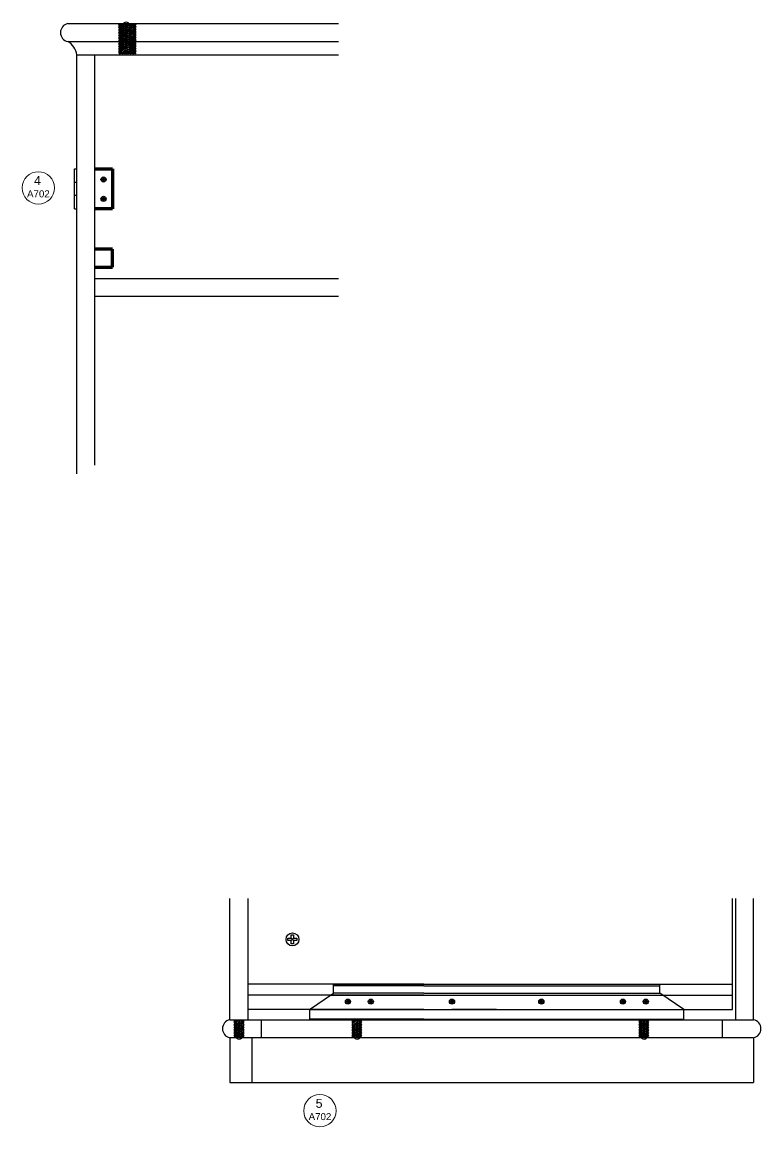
# Model space of a CAD drawing. Header units: centimetres. Extents: x 238 to 3561, y 129 to 1268.
# Drawn here: x 3478 to 3560.7, y 380.9 to 504.5 of the extents above; entities that cross this region are included whole.
import ezdxf
from ezdxf.enums import TextEntityAlignment as Align

# ---------------------------------------------------------------- set-up
doc = ezdxf.new("R2010")
doc.units = ezdxf.units.CM
doc.header["$MEASUREMENT"] = 0
doc.linetypes.add('ACAD_ISO02W100', pattern=[15, 12, -3])
doc.linetypes.add('HIDDEN2', pattern=[0.1875, 0.125, -0.0625])
doc.layers.add('A-ANNO-SYMB', color=2, linetype='Continuous', lineweight=18)
for name, color, linetype in [('A-FURN', 8, 'Continuous'), ('linee di incastro', 6, 'Continuous'), ('linee in prospettp', 6, 'Continuous'), ('retini', 245, 'Continuous'), ('viti e cerniere', 3, 'Continuous')]:
    doc.layers.add(name, color=color, linetype=linetype)
doc.styles.get("Standard").update_dxf_attribs({"font": 'Arial.ttf'})

msp = doc.modelspace()

# ---------------------------------------------------------------- hatches: boundary and pattern name
at = {"layer": 'retini'}
h = msp.add_hatch(dxfattribs=at)
h.set_pattern_fill('ANSI31', color=256)
h.set_pattern_definition([(45, (2788.41052, 261.84938), (-0.088388348, 0.088388348), [])])
h.paths.add_polyline_path([(3489.44, 504.3), (3488.78, 504.3), (3488.78, 502.32), (3489.44, 502.32)])
h.paths.add_polyline_path([(3490.76, 504.3), (3489.92, 504.3), (3489.92, 502.32), (3490.76, 502.32)])
h.paths.add_polyline_path([(3489.44, 502.32), (3488.78, 502.32), (3488.78, 500.91), (3490.76, 500.91), (3490.76, 502.32), (3489.92, 502.32), (3489.92, 501.36), (3489.44, 501.36)])
h = msp.add_hatch(dxfattribs=at)
h.set_pattern_fill('ANSI31', color=256)
h.set_pattern_definition([(45, (2805.54759, 341.3987), (-0.088388348, 0.088388348), [])])
h.paths.add_polyline_path([(3502.11, 392.69), (3502.49, 392.69), (3502.49, 390.89), (3502.84, 390.89), (3502.84, 392.84), (3501.71, 392.84), (3501.71, 390.89), (3502.11, 390.89)])
h = msp.add_hatch(dxfattribs=at)
h.set_pattern_fill('ANSI31', color=256)
h.set_pattern_definition([(45, (2818.73535, 341.40007), (-0.088388348, 0.088388348), [])])
h.paths.add_polyline_path([(3515.3, 392.69), (3515.68, 392.69), (3515.68, 390.89), (3516.03, 390.89), (3516.03, 392.85), (3514.9, 392.85), (3514.9, 390.89), (3515.3, 390.89)])
h = msp.add_hatch(dxfattribs=at)
h.set_pattern_fill('ANSI31', color=256)
h.set_pattern_definition([(45, (2850.85241, 341.40441), (-0.088388348, 0.088388348), [])])
h.paths.add_polyline_path([(3547.42, 392.7), (3547.8, 392.7), (3547.8, 390.9), (3548.15, 390.9), (3548.15, 392.85), (3547.01, 392.85), (3547.01, 390.9), (3547.42, 390.9)])

# ---------------------------------------------------------------- linework, layer by layer
at = {"layer": 'A-ANNO-SYMB', "linetype": 'Continuous', "lineweight": 20}
for centre in [(3479.82, 485.94), (3511.33, 382.7, 278.75)]:
    msp.add_circle(centre, 1.81, dxfattribs=at)
at = {"layer": 'A-FURN'}
for p, q in [((3483.12, 504.32), (3513.42, 504.32)), ((3483.12, 502.32), (3513.42, 502.32)), ((3484.12, 453.95), (3484.12, 500.82)), ((3484.12, 500.82), (3513.42, 500.82)), ((3486.12, 500.82), (3486.12, 454.91)), ((3486.12, 475.82), (3513.42, 475.82)), ((3486.12, 473.82), (3513.42, 473.82)), ((3501.26, 392.87), (3501.26, 406.45)), ((3503.26, 406.45), (3503.26, 392.87)), ((3557.86, 392.87), (3557.86, 406.45)), ((3559.86, 392.87), (3559.86, 406.45)), ((3522.96, 396.87), (3512.86, 396.87)), ((3512.86, 395.85), (3512.86, 396.87)), ((3522.96, 396.87), (3549.36, 396.87)), ((3549.36, 395.85), (3549.36, 396.87)), ((3510.17, 394.04), (3512.86, 395.85)), ((3522.96, 395.63), (3512.54, 395.63)), ((3522.96, 396.67), (3512.86, 396.67)), ((3522.96, 395.85), (3512.86, 395.85)), ((3522.96, 396.67), (3549.36, 396.67)), ((3522.96, 395.85), (3549.36, 395.85)), ((3522.96, 395.63), (3549.68, 395.63)), ((3552.05, 394.04), (3549.36, 395.85)), ((3522.96, 394.04), (3510.17, 394.04)), ((3510.17, 394.04), (3510.17, 392.95)), ((3510.17, 394.04), (3531.11, 394.04)), ((3522.96, 394.04), (3552.05, 394.04)), ((3531.11, 394.04), (3526.11, 394.04)), ((3531.11, 394.04), (3536.11, 394.04)), ((3552.05, 392.95), (3552.05, 394.04)), ((3501.26, 392.87), (3559.86, 392.87)), ((3501.26, 392.87), (3512.98, 392.87)), ((3504.76, 392.87), (3504.76, 390.87)), ((3522.96, 392.95), (3510.17, 392.95)), ((3522.96, 392.95), (3552.05, 392.95)), ((3556.36, 392.87), (3556.36, 390.87)), ((3559.86, 390.87), (3501.26, 390.87)), ((3501.26, 390.87), (3501.26, 385.87)), ((3501.26, 385.87), (3503.76, 385.87))]:
    msp.add_line(p, q, dxfattribs=at)
at = {"layer": 'A-FURN', "linetype": 'ACAD_ISO02W100', "lineweight": 100}
for p, q in [((3488.11, 479.08), (3486.11, 479.08)), ((3488.11, 477.08), (3488.11, 479.08)), ((3486.11, 477.08), (3488.11, 477.08))]:
    msp.add_line(p, q, dxfattribs=at)
at = {"layer": 'A-FURN'}
for centre, radius, start, end in [((3483.32, 503.32), 1.02, 101.1471, 258.8529), ((3482.18, 500.62), 1.95, 6.0828, 61.2973), ((3501.45, 391.87), 1.02, 101.1471, 258.8529), ((3559.66, 391.87), 1.02, 281.1471, 78.8529)]:
    msp.add_arc(centre, radius, start, end, dxfattribs=at)
at = {"layer": 'linee di incastro'}
msp.add_line((3503.76, 385.87), (3503.76, 390.87), dxfattribs=at)
at = {"layer": 'linee in prospettp'}
for p, q in [((3557.49, 394.04), (3557.49, 406.45)), ((3507.76, 401.75), (3507.76, 402)), ((3507.76, 402), (3508.13, 402)), ((3508.13, 401.75), (3507.76, 401.75)), ((3508.13, 402.37), (3508.38, 402.37)), ((3508.13, 402), (3508.13, 402.37)), ((3508.13, 402), (3508.38, 401.75)), ((3508.13, 401.75), (3508.38, 402)), ((3508.13, 401.37), (3508.13, 401.75)), ((3508.38, 402.37), (3508.38, 402)), ((3508.38, 402), (3508.76, 402)), ((3508.38, 401.75), (3508.38, 401.37)), ((3508.76, 401.75), (3508.38, 401.75)), ((3508.76, 402), (3508.76, 401.75)), ((3508.38, 401.37), (3508.13, 401.37)), ((3512.86, 396.87), (3503.26, 396.87)), ((3512.86, 396.87), (3557.49, 396.87)), ((3512.54, 395.63), (3503.26, 395.63)), ((3512.54, 395.63), (3557.49, 395.63)), ((3510.17, 394.04), (3503.26, 394.04)), ((3510.17, 394.04), (3557.49, 394.04)), ((3559.86, 390.87), (3559.86, 385.87)), ((3503.76, 385.87), (3559.86, 385.87))]:
    msp.add_line(p, q, dxfattribs=at)
msp.add_circle((3508.26, 401.87), 0.723, dxfattribs=at)
at = {"layer": 'viti e cerniere', "linetype": 'HIDDEN2'}
for p, q in [((3489.46, 504.29), (3489.46, 501.39)), ((3489.88, 501.39), (3489.88, 504.3)), ((3489.46, 501.39), (3489.88, 501.39))]:
    msp.add_line(p, q, dxfattribs=at)
at = {"layer": 'viti e cerniere'}
for p, q in [((3489.56, 504.29), (3489.56, 504.21)), ((3489.75, 504.32), (3489.75, 504.3)), ((3489.56, 504.15), (3489.56, 504.08)), ((3489.56, 504.02), (3489.56, 503.94)), ((3489.56, 503.88), (3489.56, 503.81)), ((3489.56, 503.75), (3489.56, 503.67)), ((3489.56, 503.61), (3489.56, 503.54)), ((3489.56, 503.48), (3489.56, 503.4)), ((3489.56, 503.34), (3489.56, 503.26)), ((3489.56, 503.21), (3489.56, 503.13)), ((3489.56, 503.07), (3489.56, 502.99)), ((3489.75, 504.24), (3489.75, 504.16)), ((3489.75, 504.1), (3489.75, 504.03)), ((3489.56, 502.93), (3489.56, 502.86)), ((3489.56, 502.8), (3489.56, 502.72)), ((3489.56, 502.66), (3489.56, 502.59)), ((3489.56, 502.53), (3489.56, 502.45)), ((3489.56, 502.39), (3489.56, 502.32)), ((3489.56, 502.26), (3489.56, 502.18)), ((3489.56, 502.12), (3489.56, 502.04)), ((3489.56, 501.99), (3489.56, 501.91)), ((3489.56, 501.85), (3489.56, 501.77)), ((3489.56, 501.71), (3489.56, 501.64)), ((3483.87, 483.59), (3483.87, 488.09)), ((3483.87, 488.09), (3484.12, 488.09)), ((3487.07, 486.93), (3487.07, 487.08)), ((3487.07, 487.08), (3487.17, 487.08)), ((3487.17, 487.08), (3487.17, 486.93)), ((3483.87, 486.59), (3484.12, 486.59)), ((3486.92, 486.83), (3486.92, 486.93)), ((3486.92, 486.93), (3487.07, 486.93)), ((3487.07, 486.83), (3486.92, 486.83)), ((3487.17, 486.93), (3487.07, 486.83)), ((3487.07, 486.93), (3487.17, 486.83)), ((3487.07, 486.68), (3487.07, 486.83)), ((3487.17, 486.68), (3487.07, 486.68)), ((3487.17, 486.93), (3487.32, 486.93)), ((3487.32, 486.83), (3487.17, 486.83)), ((3487.17, 486.83), (3487.17, 486.68)), ((3487.32, 486.93), (3487.32, 486.83)), ((3484.12, 485.09), (3483.87, 485.09)), ((3486.92, 484.66), (3486.92, 484.76)), ((3486.92, 484.76), (3487.07, 484.76)), ((3487.07, 484.66), (3486.92, 484.66)), ((3487.07, 484.76), (3487.07, 484.91)), ((3487.07, 484.91), (3487.17, 484.91)), ((3487.17, 484.76), (3487.07, 484.66)), ((3487.07, 484.76), (3487.17, 484.66)), ((3487.07, 484.51), (3487.07, 484.66)), ((3487.17, 484.51), (3487.07, 484.51)), ((3487.17, 484.91), (3487.17, 484.76)), ((3487.17, 484.76), (3487.32, 484.76)), ((3487.32, 484.66), (3487.17, 484.66)), ((3487.17, 484.66), (3487.17, 484.51)), ((3487.32, 484.76), (3487.32, 484.66)), ((3483.87, 483.59), (3484.12, 483.59)), ((3514.27, 394.86), (3514.27, 394.96)), ((3514.27, 394.96), (3514.42, 394.96)), ((3514.42, 394.86), (3514.27, 394.86)), ((3514.42, 395.11), (3514.52, 395.11)), ((3514.42, 394.96), (3514.42, 395.11)), ((3514.42, 394.96), (3514.52, 394.86)), ((3514.42, 394.86), (3514.52, 394.96)), ((3514.42, 394.71), (3514.42, 394.86)), ((3514.52, 394.71), (3514.42, 394.71)), ((3514.52, 395.11), (3514.52, 394.96)), ((3514.52, 394.96), (3514.67, 394.96)), ((3514.52, 394.86), (3514.52, 394.71)), ((3514.67, 394.86), (3514.52, 394.86)), ((3514.67, 394.96), (3514.67, 394.86)), ((3516.83, 394.86), (3516.83, 394.96)), ((3516.83, 394.96), (3516.98, 394.96)), ((3516.98, 394.86), (3516.83, 394.86)), ((3516.98, 395.11), (3517.08, 395.11)), ((3516.98, 394.96), (3516.98, 395.11)), ((3516.98, 394.96), (3517.08, 394.86)), ((3516.98, 394.86), (3517.08, 394.96)), ((3516.98, 394.71), (3516.98, 394.86)), ((3517.08, 394.71), (3516.98, 394.71)), ((3517.08, 395.11), (3517.08, 394.96)), ((3517.08, 394.96), (3517.23, 394.96)), ((3517.08, 394.86), (3517.08, 394.71)), ((3517.23, 394.86), (3517.08, 394.86)), ((3517.23, 394.96), (3517.23, 394.86)), ((3525.91, 394.86), (3525.91, 394.96)), ((3525.91, 394.96), (3526.06, 394.96)), ((3526.06, 394.86), (3525.91, 394.86)), ((3526.06, 395.11), (3526.16, 395.11)), ((3526.06, 394.96), (3526.06, 395.11)), ((3526.06, 394.96), (3526.16, 394.86)), ((3526.06, 394.86), (3526.16, 394.96)), ((3526.06, 394.71), (3526.06, 394.86)), ((3526.16, 394.71), (3526.06, 394.71)), ((3526.16, 395.11), (3526.16, 394.96)), ((3526.16, 394.96), (3526.31, 394.96)), ((3526.16, 394.86), (3526.16, 394.71)), ((3526.31, 394.86), (3526.16, 394.86)), ((3526.31, 394.96), (3526.31, 394.86)), ((3535.91, 394.86), (3535.91, 394.96)), ((3535.91, 394.96), (3536.06, 394.96)), ((3536.06, 394.86), (3535.91, 394.86)), ((3536.06, 395.11), (3536.16, 395.11)), ((3536.06, 394.96), (3536.06, 395.11)), ((3536.06, 394.96), (3536.16, 394.86)), ((3536.06, 394.86), (3536.16, 394.96)), ((3536.06, 394.71), (3536.06, 394.86)), ((3536.16, 394.71), (3536.06, 394.71)), ((3536.16, 395.11), (3536.16, 394.96)), ((3536.16, 394.96), (3536.31, 394.96)), ((3536.16, 394.86), (3536.16, 394.71)), ((3536.31, 394.86), (3536.16, 394.86)), ((3536.31, 394.96), (3536.31, 394.86)), ((3545.04, 394.86), (3545.04, 394.96)), ((3545.04, 394.96), (3545.19, 394.96)), ((3545.19, 394.86), (3545.04, 394.86)), ((3545.19, 395.11), (3545.29, 395.11)), ((3545.19, 394.96), (3545.19, 395.11)), ((3545.19, 394.96), (3545.29, 394.86)), ((3545.19, 394.86), (3545.29, 394.96)), ((3545.19, 394.71), (3545.19, 394.86)), ((3545.29, 394.71), (3545.19, 394.71)), ((3545.29, 395.11), (3545.29, 394.96)), ((3545.29, 394.96), (3545.44, 394.96)), ((3545.29, 394.86), (3545.29, 394.71)), ((3545.44, 394.86), (3545.29, 394.86)), ((3545.44, 394.96), (3545.44, 394.86)), ((3547.61, 394.86), (3547.61, 394.96)), ((3547.61, 394.96), (3547.75, 394.96)), ((3547.75, 394.86), (3547.61, 394.86)), ((3547.75, 395.11), (3547.85, 395.11)), ((3547.75, 394.96), (3547.75, 395.11)), ((3547.75, 394.96), (3547.85, 394.86)), ((3547.75, 394.86), (3547.85, 394.96)), ((3547.75, 394.71), (3547.75, 394.86)), ((3547.85, 394.71), (3547.75, 394.71)), ((3547.85, 395.11), (3547.85, 394.96)), ((3547.85, 394.96), (3548.01, 394.96)), ((3547.85, 394.86), (3547.85, 394.71)), ((3548.01, 394.86), (3547.85, 394.86)), ((3548.01, 394.96), (3548.01, 394.86)), ((3502.39, 392.39), (3502.39, 392.47)), ((3502.39, 392.26), (3502.39, 392.33)), ((3502.39, 392.12), (3502.39, 392.2)), ((3502.39, 391.99), (3502.39, 392.06)), ((3502.39, 391.85), (3502.39, 391.93)), ((3515.6, 392.39), (3515.6, 392.47)), ((3515.6, 392.26), (3515.6, 392.34)), ((3515.6, 392.12), (3515.6, 392.2)), ((3515.6, 391.99), (3515.6, 392.06)), ((3515.6, 391.85), (3515.6, 391.93)), ((3547.7, 392.4), (3547.7, 392.47)), ((3547.7, 392.26), (3547.7, 392.34)), ((3547.7, 392.13), (3547.7, 392.2)), ((3547.7, 391.99), (3547.7, 392.07)), ((3547.7, 391.86), (3547.7, 391.93)), ((3502.2, 391.09), (3502.2, 391.16)), ((3502.2, 390.95), (3502.2, 391.03)), ((3502.2, 390.87), (3502.2, 390.89)), ((3502.39, 391.72), (3502.39, 391.79)), ((3502.39, 391.58), (3502.39, 391.66)), ((3502.39, 391.44), (3502.39, 391.52)), ((3502.39, 391.31), (3502.39, 391.39)), ((3502.39, 391.17), (3502.39, 391.25)), ((3515.41, 391.09), (3515.41, 391.17)), ((3515.41, 390.95), (3515.41, 391.03)), ((3515.41, 390.87), (3515.41, 390.89)), ((3515.6, 391.72), (3515.6, 391.79)), ((3515.6, 391.58), (3515.6, 391.66)), ((3515.6, 391.45), (3515.6, 391.52)), ((3515.6, 391.31), (3515.6, 391.39)), ((3515.6, 391.17), (3515.6, 391.25)), ((3515.6, 391.04), (3515.6, 391.12)), ((3515.6, 390.9), (3515.6, 390.98)), ((3547.52, 391.09), (3547.52, 391.17)), ((3547.52, 390.96), (3547.52, 391.03)), ((3547.52, 390.87), (3547.52, 390.9)), ((3547.7, 391.72), (3547.7, 391.8)), ((3547.7, 391.58), (3547.7, 391.66)), ((3547.7, 391.45), (3547.7, 391.52)), ((3547.7, 391.31), (3547.7, 391.39)), ((3547.7, 391.18), (3547.7, 391.25)), ((3547.7, 391.04), (3547.7, 391.12)), ((3547.7, 390.91), (3547.7, 390.98))]:
    msp.add_line(p, q, dxfattribs=at)
at = {"layer": 'viti e cerniere', "linetype": 'ByBlock', "lineweight": 100}
for p, q in [((3486.12, 488.09), (3488.12, 488.09)), ((3488.12, 488.09), (3488.12, 483.59)), ((3488.12, 483.59), (3486.12, 483.59))]:
    msp.add_line(p, q, dxfattribs=at)
at = {"layer": 'viti e cerniere'}
for points in [[(3489.94, 504.32), (3489.94, 504.36, 0.451416), (3489.37, 504.36), (3489.37, 504.32)], [(3502.01, 390.87), (3502.01, 390.83, 0.451416), (3502.58, 390.83), (3502.58, 390.87)], [(3515.22, 390.87), (3515.22, 390.83, 0.451416), (3515.79, 390.83), (3515.79, 390.87)], [(3547.33, 390.87), (3547.33, 390.83, 0.451416), (3547.89, 390.83), (3547.89, 390.87)]]:
    msp.add_lwpolyline(points, format="xyb", close=True, dxfattribs=at)
for points in [[(3489.53, 504.32), (3489.56, 504.29), (3489.75, 504.24), (3489.8, 504.24), (3489.57, 504.32)], [(3489.65, 504.32), (3489.75, 504.3), (3489.8, 504.24)], [(3489.5, 504.21), (3489.56, 504.15), (3489.75, 504.1), (3489.8, 504.1), (3489.5, 504.21), (3489.56, 504.21), (3489.75, 504.16), (3489.8, 504.1)], [(3489.5, 504.08), (3489.56, 504.02), (3489.75, 503.97), (3489.8, 503.97), (3489.5, 504.08), (3489.56, 504.08), (3489.75, 504.03), (3489.8, 503.97)], [(3489.5, 503.94), (3489.56, 503.88), (3489.75, 503.83), (3489.8, 503.83), (3489.5, 503.94), (3489.56, 503.94), (3489.75, 503.89), (3489.8, 503.83)], [(3489.5, 503.81), (3489.56, 503.75), (3489.75, 503.7), (3489.8, 503.7), (3489.5, 503.81), (3489.56, 503.81), (3489.75, 503.76), (3489.8, 503.7)], [(3489.5, 503.67), (3489.56, 503.61), (3489.75, 503.56), (3489.8, 503.56), (3489.5, 503.67), (3489.56, 503.67), (3489.75, 503.62), (3489.8, 503.56)], [(3489.5, 503.54), (3489.56, 503.48), (3489.75, 503.43), (3489.8, 503.43), (3489.5, 503.54), (3489.56, 503.54), (3489.75, 503.49), (3489.8, 503.43)], [(3489.5, 503.4), (3489.56, 503.34), (3489.75, 503.29), (3489.8, 503.29), (3489.5, 503.4), (3489.56, 503.4), (3489.75, 503.35), (3489.8, 503.29)], [(3489.5, 503.26), (3489.56, 503.21), (3489.75, 503.16), (3489.8, 503.16), (3489.5, 503.26), (3489.56, 503.26), (3489.75, 503.21), (3489.8, 503.16)], [(3489.5, 503.13), (3489.56, 503.07), (3489.75, 503.02), (3489.8, 503.02), (3489.5, 503.13), (3489.56, 503.13), (3489.75, 503.08), (3489.8, 503.02)], [(3489.5, 502.99), (3489.56, 502.93), (3489.75, 502.88), (3489.8, 502.88), (3489.5, 502.99), (3489.56, 502.99), (3489.75, 502.94), (3489.8, 502.88)], [(3489.5, 502.86), (3489.56, 502.8), (3489.75, 502.75), (3489.8, 502.75), (3489.5, 502.86), (3489.56, 502.86), (3489.75, 502.81), (3489.8, 502.75)], [(3489.5, 502.72), (3489.56, 502.66), (3489.75, 502.61), (3489.8, 502.61), (3489.5, 502.72), (3489.56, 502.72), (3489.75, 502.67), (3489.8, 502.61)], [(3489.5, 502.59), (3489.56, 502.53), (3489.75, 502.48), (3489.8, 502.48), (3489.5, 502.59), (3489.56, 502.59), (3489.75, 502.54), (3489.8, 502.48)], [(3489.5, 502.45), (3489.56, 502.39), (3489.75, 502.34), (3489.8, 502.34), (3489.5, 502.45), (3489.56, 502.45), (3489.75, 502.4), (3489.8, 502.34)], [(3489.5, 502.32), (3489.56, 502.26), (3489.75, 502.21), (3489.8, 502.21), (3489.5, 502.32), (3489.56, 502.32), (3489.75, 502.27), (3489.8, 502.21)], [(3489.5, 502.18), (3489.56, 502.12), (3489.75, 502.07), (3489.8, 502.07), (3489.5, 502.18), (3489.56, 502.18), (3489.75, 502.13), (3489.8, 502.07)], [(3489.5, 502.04), (3489.56, 501.99), (3489.75, 501.94), (3489.8, 501.94), (3489.5, 502.04), (3489.56, 502.04), (3489.75, 501.99), (3489.8, 501.94)], [(3489.5, 501.91), (3489.56, 501.85), (3489.75, 501.8), (3489.8, 501.8), (3489.5, 501.91), (3489.56, 501.91), (3489.75, 501.86), (3489.8, 501.8)], [(3489.5, 501.77), (3489.56, 501.71), (3489.75, 501.66), (3489.8, 501.66), (3489.5, 501.77), (3489.56, 501.77), (3489.75, 501.72), (3489.8, 501.66)], [(3489.5, 501.64), (3489.58, 501.57), (3489.6, 501.57), (3489.7, 501.57), (3489.5, 501.64), (3489.56, 501.64), (3489.66, 501.61), (3489.7, 501.57)], [(3489.75, 501.66), (3489.75, 501.6), (3489.65, 501.44), (3489.58, 501.57)], [(3502.44, 392.33), (3502.39, 392.39), (3502.2, 392.44), (3502.14, 392.44), (3502.44, 392.33), (3502.39, 392.33), (3502.2, 392.38), (3502.14, 392.44)], [(3502.44, 392.2), (3502.39, 392.26), (3502.2, 392.31), (3502.14, 392.31), (3502.44, 392.2), (3502.39, 392.2), (3502.2, 392.25), (3502.14, 392.31)], [(3502.44, 392.06), (3502.39, 392.12), (3502.2, 392.17), (3502.14, 392.17), (3502.44, 392.06), (3502.39, 392.06), (3502.2, 392.11), (3502.14, 392.17)], [(3502.44, 391.93), (3502.39, 391.99), (3502.2, 392.04), (3502.14, 392.04), (3502.44, 391.93), (3502.39, 391.93), (3502.2, 391.98), (3502.14, 392.04)], [(3502.44, 391.79), (3502.39, 391.85), (3502.2, 391.9), (3502.14, 391.9), (3502.44, 391.79), (3502.39, 391.79), (3502.2, 391.84), (3502.14, 391.9)], [(3502.2, 392.44), (3502.2, 392.5), (3502.29, 392.66), (3502.37, 392.53)], [(3502.44, 392.47), (3502.37, 392.53), (3502.34, 392.54), (3502.25, 392.54), (3502.44, 392.47), (3502.39, 392.47), (3502.29, 392.5), (3502.25, 392.54)], [(3515.65, 392.34), (3515.6, 392.39), (3515.41, 392.44), (3515.35, 392.44), (3515.65, 392.34), (3515.6, 392.34), (3515.41, 392.39), (3515.35, 392.44)], [(3515.65, 392.2), (3515.6, 392.26), (3515.41, 392.31), (3515.35, 392.31), (3515.65, 392.2), (3515.6, 392.2), (3515.41, 392.25), (3515.35, 392.31)], [(3515.65, 392.06), (3515.6, 392.12), (3515.41, 392.17), (3515.35, 392.17), (3515.65, 392.06), (3515.6, 392.06), (3515.41, 392.11), (3515.35, 392.17)], [(3515.65, 391.93), (3515.6, 391.99), (3515.41, 392.04), (3515.35, 392.04), (3515.65, 391.93), (3515.6, 391.93), (3515.41, 391.98), (3515.35, 392.04)], [(3515.65, 391.79), (3515.6, 391.85), (3515.41, 391.9), (3515.35, 391.9), (3515.65, 391.79), (3515.6, 391.79), (3515.41, 391.84), (3515.35, 391.9)], [(3515.41, 392.44), (3515.41, 392.5), (3515.5, 392.67), (3515.58, 392.53)], [(3515.65, 392.47), (3515.58, 392.53), (3515.55, 392.54), (3515.46, 392.54), (3515.65, 392.47), (3515.6, 392.47), (3515.5, 392.5), (3515.46, 392.54)], [(3547.76, 392.34), (3547.7, 392.4), (3547.52, 392.45), (3547.46, 392.45), (3547.76, 392.34), (3547.7, 392.34), (3547.52, 392.39), (3547.46, 392.45)], [(3547.76, 392.2), (3547.7, 392.26), (3547.52, 392.31), (3547.46, 392.31), (3547.76, 392.2), (3547.7, 392.2), (3547.52, 392.25), (3547.46, 392.31)], [(3547.76, 392.07), (3547.7, 392.13), (3547.52, 392.18), (3547.46, 392.18), (3547.76, 392.07), (3547.7, 392.07), (3547.52, 392.12), (3547.46, 392.18)], [(3547.76, 391.93), (3547.7, 391.99), (3547.52, 392.04), (3547.46, 392.04), (3547.76, 391.93), (3547.7, 391.93), (3547.52, 391.98), (3547.46, 392.04)], [(3547.76, 391.8), (3547.7, 391.86), (3547.52, 391.91), (3547.46, 391.91), (3547.76, 391.8), (3547.7, 391.8), (3547.52, 391.85), (3547.46, 391.91)], [(3547.52, 392.45), (3547.52, 392.51), (3547.61, 392.67), (3547.68, 392.54)], [(3547.76, 392.47), (3547.68, 392.54), (3547.66, 392.54), (3547.56, 392.54), (3547.76, 392.47), (3547.7, 392.47), (3547.61, 392.5), (3547.56, 392.54)], [(3502.44, 391.66), (3502.39, 391.72), (3502.2, 391.77), (3502.14, 391.77), (3502.44, 391.66), (3502.39, 391.66), (3502.2, 391.71), (3502.14, 391.77)], [(3502.44, 391.52), (3502.39, 391.58), (3502.2, 391.63), (3502.14, 391.63), (3502.44, 391.52), (3502.39, 391.52), (3502.2, 391.57), (3502.14, 391.63)], [(3502.44, 391.39), (3502.39, 391.44), (3502.2, 391.49), (3502.14, 391.49), (3502.44, 391.39), (3502.39, 391.39), (3502.2, 391.44), (3502.14, 391.49)], [(3502.44, 391.25), (3502.39, 391.31), (3502.2, 391.36), (3502.14, 391.36), (3502.44, 391.25), (3502.39, 391.25), (3502.2, 391.3), (3502.14, 391.36)], [(3502.44, 391.11), (3502.39, 391.17), (3502.2, 391.22), (3502.14, 391.22), (3502.44, 391.11), (3502.39, 391.11), (3502.2, 391.16), (3502.14, 391.22)], [(3502.44, 390.98), (3502.39, 391.04), (3502.2, 391.09), (3502.14, 391.09), (3502.44, 390.98), (3502.39, 390.98), (3502.2, 391.03), (3502.14, 391.09)], [(3502.42, 390.87), (3502.39, 390.9), (3502.2, 390.95), (3502.14, 390.95), (3502.37, 390.87)], [(3502.29, 390.87), (3502.2, 390.89), (3502.14, 390.95)], [(3515.65, 391.66), (3515.6, 391.72), (3515.41, 391.77), (3515.35, 391.77), (3515.65, 391.66), (3515.6, 391.66), (3515.41, 391.71), (3515.35, 391.77)], [(3515.65, 391.52), (3515.6, 391.58), (3515.41, 391.63), (3515.35, 391.63), (3515.65, 391.52), (3515.6, 391.52), (3515.41, 391.57), (3515.35, 391.63)], [(3515.65, 391.39), (3515.6, 391.45), (3515.41, 391.5), (3515.35, 391.5), (3515.65, 391.39), (3515.6, 391.39), (3515.41, 391.44), (3515.35, 391.5)], [(3515.65, 391.25), (3515.6, 391.31), (3515.41, 391.36), (3515.35, 391.36), (3515.65, 391.25), (3515.6, 391.25), (3515.41, 391.3), (3515.35, 391.36)], [(3515.65, 391.12), (3515.6, 391.17), (3515.41, 391.22), (3515.35, 391.22), (3515.65, 391.12), (3515.6, 391.12), (3515.41, 391.17), (3515.35, 391.22)], [(3515.65, 390.98), (3515.6, 391.04), (3515.41, 391.09), (3515.35, 391.09), (3515.65, 390.98), (3515.6, 390.98), (3515.41, 391.03), (3515.35, 391.09)], [(3515.63, 390.87), (3515.6, 390.9), (3515.41, 390.95), (3515.35, 390.95), (3515.58, 390.87)], [(3515.5, 390.87), (3515.41, 390.89), (3515.35, 390.95)], [(3547.76, 391.66), (3547.7, 391.72), (3547.52, 391.77), (3547.46, 391.77), (3547.76, 391.66), (3547.7, 391.66), (3547.52, 391.71), (3547.46, 391.77)], [(3547.76, 391.52), (3547.7, 391.58), (3547.52, 391.63), (3547.46, 391.63), (3547.76, 391.52), (3547.7, 391.52), (3547.52, 391.57), (3547.46, 391.63)], [(3547.76, 391.39), (3547.7, 391.45), (3547.52, 391.5), (3547.46, 391.5), (3547.76, 391.39), (3547.7, 391.39), (3547.52, 391.44), (3547.46, 391.5)], [(3547.76, 391.25), (3547.7, 391.31), (3547.52, 391.36), (3547.46, 391.36), (3547.76, 391.25), (3547.7, 391.25), (3547.52, 391.3), (3547.46, 391.36)], [(3547.76, 391.12), (3547.7, 391.18), (3547.52, 391.23), (3547.46, 391.23), (3547.76, 391.12), (3547.7, 391.12), (3547.52, 391.17), (3547.46, 391.23)], [(3547.76, 390.98), (3547.7, 391.04), (3547.52, 391.09), (3547.46, 391.09), (3547.76, 390.98), (3547.7, 390.98), (3547.52, 391.03), (3547.46, 391.09)], [(3547.73, 390.87), (3547.7, 390.91), (3547.52, 390.96), (3547.46, 390.96), (3547.69, 390.87)], [(3547.61, 390.87), (3547.52, 390.9), (3547.46, 390.96)]]:
    msp.add_lwpolyline(points, dxfattribs=at)
for centre in [(3487.12, 486.88), (3487.12, 484.71), (3514.47, 394.91), (3517.03, 394.91), (3526.11, 394.91), (3536.11, 394.91), (3545.24, 394.91), (3547.8, 394.91)]:
    msp.add_circle(centre, 0.288, dxfattribs=at)

# ---------------------------------------------------------------- texts
at = {"layer": 'A-ANNO-SYMB', "linetype": 'Continuous', "lineweight": 20}
for tag, text, height, p in [('4', 'A', 1, (3479.73, 487.27)), ('A702', 'A301', 0.778, (3479.83, 485.67)), ('5', 'A', 1, (3511.24, 384.03, 278.75)), ('A702', 'A301', 0.778, (3511.34, 382.43, 278.75))]:
    msp.add_attdef(tag, text=text, height=height, dxfattribs=at).set_placement(p, align=Align.TOP_CENTER)

doc.saveas('drawing.dxf')
